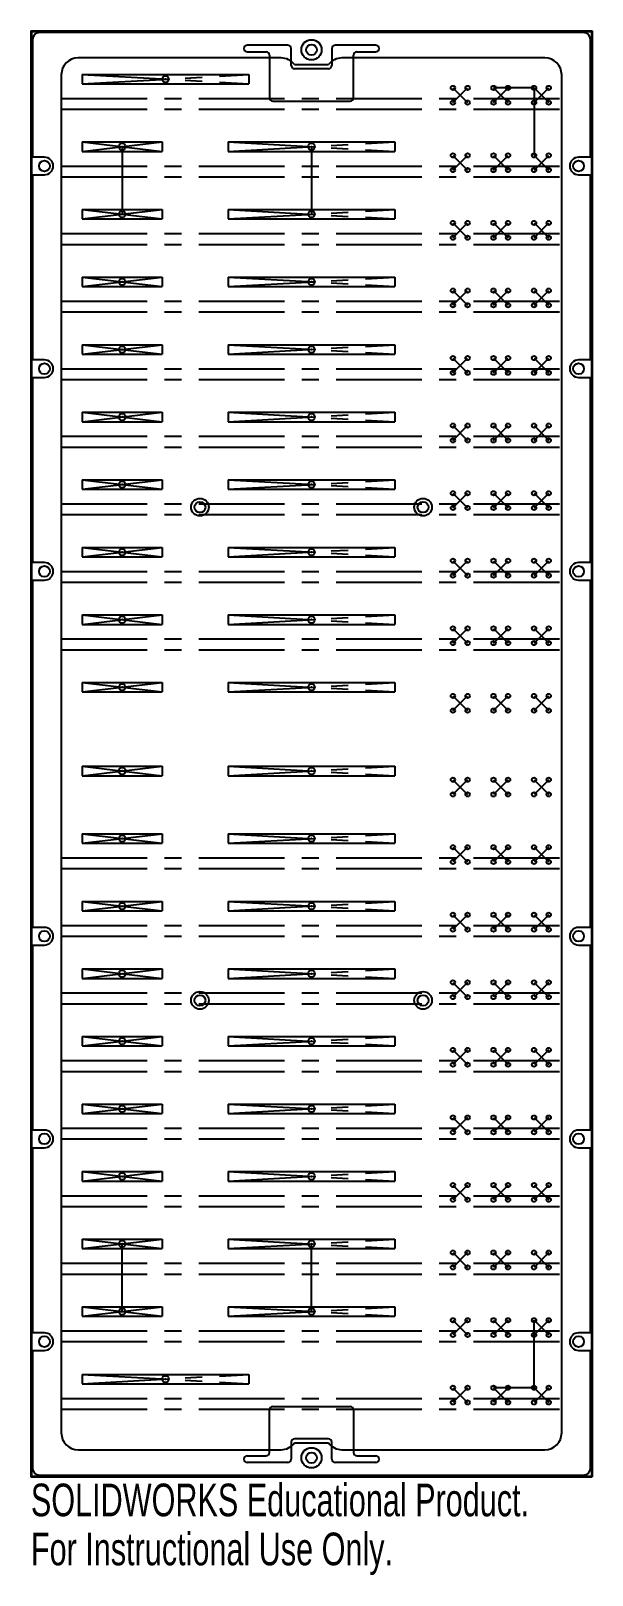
# Model space of a CAD drawing. Header units: millimetres. Extents: x -42 to 42, y -122 to 107.
import ezdxf

# ---------------------------------------------------------------- set-up
doc = ezdxf.new("R2010")
doc.units = ezdxf.units.MM
doc.header["$PDSIZE"] = -1
doc.linetypes.add('CENTERX2', pattern=[20.32, 12.7, -2.54, 2.54, -2.54])
doc.styles.add('SLDTEXTSTYLE0', font='TXT', dxfattribs={"width": 0.7})

msp = doc.modelspace()

# ---------------------------------------------------------------- linework, layer by layer
at = {"color": 7, "linetype": 'Continuous'}
for p, q in [((-41.5, 107), (41.5, 107)), ((-41.5, 107), (-41.5, -107)), ((-41.4, 106.9), (41.4, 106.9)), ((-41.4, 106.9), (-41.4, -106.9)), ((41.4, 106.9), (41.4, -106.9)), ((41.5, 107), (41.5, -107)), ((-4.5, 103), (-34.5, 103)), ((34.5, 103), (4.5, 103)), ((-2.5, 102), (2.5, 102)), ((-37, 100.5), (-37, -100.5)), ((-33.9182, 100.556), (-9.2802, 100.556)), ((-33.9182, 100.556), (-33.9182, 99.159)), ((-33.9182, 99.159), (-9.2802, 99.159)), ((-9.2802, 100.556), (-9.2802, 99.159)), ((37, -100.5), (37, 100.5)), ((-33.9182, 90.556), (-22.0818, 90.556)), ((-33.9182, 90.556), (-33.9182, 89.159)), ((-33.9182, 89.159), (-22.0818, 89.159)), ((-22.0818, 90.556), (-22.0818, 89.159)), ((-12.319, 90.556), (12.319, 90.556)), ((-12.319, 90.556), (-12.319, 89.159)), ((-12.319, 89.159), (12.319, 89.159)), ((12.319, 90.556), (12.319, 89.159)), ((-33.9182, 80.556), (-33.9182, 79.159)), ((-33.9182, 80.556), (-22.0818, 80.556)), ((-22.0818, 80.556), (-22.0818, 79.159)), ((-12.319, 80.556), (-12.319, 79.159)), ((-12.319, 80.556), (12.319, 80.556)), ((12.319, 80.556), (12.319, 79.159)), ((-33.9182, 79.159), (-22.0818, 79.159)), ((-12.319, 79.159), (12.319, 79.159)), ((-33.9182, 70.556), (-33.9182, 69.159)), ((-33.9182, 70.556), (-22.0818, 70.556)), ((-33.9182, 69.159), (-22.0818, 69.159)), ((-22.0818, 70.556), (-22.0818, 69.159)), ((-12.319, 70.556), (-12.319, 69.159)), ((-12.319, 70.556), (12.319, 70.556)), ((-12.319, 69.159), (12.319, 69.159)), ((12.319, 70.556), (12.319, 69.159)), ((-33.9182, 60.556), (-33.9182, 59.159)), ((-33.9182, 60.556), (-22.0818, 60.556)), ((-22.0818, 60.556), (-22.0818, 59.159)), ((-12.319, 60.556), (-12.319, 59.159)), ((-12.319, 60.556), (12.319, 60.556)), ((12.319, 60.556), (12.319, 59.159)), ((-33.9182, 59.159), (-22.0818, 59.159)), ((-12.319, 59.159), (12.319, 59.159)), ((-33.9182, 50.556), (-33.9182, 49.159)), ((-33.9182, 50.556), (-22.0818, 50.556)), ((-22.0818, 50.556), (-22.0818, 49.159)), ((-12.319, 50.556), (-12.319, 49.159)), ((-12.319, 50.556), (12.319, 50.556)), ((12.319, 50.556), (12.319, 49.159)), ((-33.9182, 49.159), (-22.0818, 49.159)), ((-12.319, 49.159), (12.319, 49.159)), ((-33.9182, 40.556), (-33.9182, 39.159)), ((-33.9182, 40.556), (-22.0818, 40.556)), ((-33.9182, 39.159), (-22.0818, 39.159)), ((-22.0818, 40.556), (-22.0818, 39.159)), ((-12.319, 40.556), (-12.319, 39.159)), ((-12.319, 40.556), (12.319, 40.556)), ((-12.319, 39.159), (12.319, 39.159)), ((12.319, 40.556), (12.319, 39.159)), ((-33.9182, 30.556), (-33.9182, 29.159)), ((-33.9182, 30.556), (-22.0818, 30.556)), ((-22.0818, 30.556), (-22.0818, 29.159)), ((-12.319, 30.556), (-12.319, 29.159)), ((-12.319, 30.556), (12.319, 30.556)), ((12.319, 30.556), (12.319, 29.159)), ((-33.9182, 29.159), (-22.0818, 29.159)), ((-12.319, 29.159), (12.319, 29.159)), ((-33.9182, 20.556), (-33.9182, 19.159)), ((-33.9182, 20.556), (-22.0818, 20.556)), ((-33.9182, 19.159), (-22.0818, 19.159)), ((-22.0818, 20.556), (-22.0818, 19.159)), ((-12.319, 20.556), (-12.319, 19.159)), ((-12.319, 20.556), (12.319, 20.556)), ((-12.319, 19.159), (12.319, 19.159)), ((12.319, 20.556), (12.319, 19.159)), ((-33.9182, 10.556), (-33.9182, 9.159)), ((-33.9182, 10.556), (-22.0818, 10.556)), ((-33.9182, 9.159), (-22.0818, 9.159)), ((-22.0818, 10.556), (-22.0818, 9.159)), ((-12.319, 10.556), (-12.319, 9.159)), ((-12.319, 10.556), (12.319, 10.556)), ((-12.319, 9.159), (12.319, 9.159)), ((12.319, 10.556), (12.319, 9.159)), ((-33.9182, -1.844), (-33.9182, -3.241)), ((-33.9182, -1.844), (-22.0818, -1.844)), ((-22.0818, -1.844), (-22.0818, -3.241)), ((-12.319, -1.844), (-12.319, -3.241)), ((-12.319, -1.844), (12.319, -1.844)), ((12.319, -1.844), (12.319, -3.241)), ((-33.9182, -3.241), (-22.0818, -3.241)), ((-12.319, -3.241), (12.319, -3.241)), ((-33.9182, -11.844), (-33.9182, -13.241)), ((-33.9182, -11.844), (-22.0818, -11.844)), ((-33.9182, -13.241), (-22.0818, -13.241)), ((-22.0818, -11.844), (-22.0818, -13.241)), ((-12.319, -11.844), (-12.319, -13.241)), ((-12.319, -11.844), (12.319, -11.844)), ((-12.319, -13.241), (12.319, -13.241)), ((12.319, -11.844), (12.319, -13.241)), ((-33.9182, -21.844), (-33.9182, -23.241)), ((-33.9182, -21.844), (-22.0818, -21.844)), ((-22.0818, -21.844), (-22.0818, -23.241)), ((-12.319, -21.844), (-12.319, -23.241)), ((-12.319, -21.844), (12.319, -21.844)), ((12.319, -21.844), (12.319, -23.241)), ((-33.9182, -23.241), (-22.0818, -23.241)), ((-12.319, -23.241), (12.319, -23.241)), ((-33.9182, -31.844), (-33.9182, -33.241)), ((-33.9182, -31.844), (-22.0818, -31.844)), ((-22.0818, -31.844), (-22.0818, -33.241)), ((-12.319, -31.844), (-12.319, -33.241)), ((-12.319, -31.844), (12.319, -31.844)), ((12.319, -31.844), (12.319, -33.241)), ((-33.9182, -33.241), (-22.0818, -33.241)), ((-12.319, -33.241), (12.319, -33.241)), ((-33.9182, -41.844), (-33.9182, -43.241)), ((-33.9182, -41.844), (-22.0818, -41.844)), ((-33.9182, -43.241), (-22.0818, -43.241)), ((-22.0818, -41.844), (-22.0818, -43.241)), ((-12.319, -41.844), (-12.319, -43.241)), ((-12.319, -41.844), (12.319, -41.844)), ((-12.319, -43.241), (12.319, -43.241)), ((12.319, -41.844), (12.319, -43.241)), ((-33.9182, -51.844), (-33.9182, -53.241)), ((-33.9182, -51.844), (-22.0818, -51.844)), ((-22.0818, -51.844), (-22.0818, -53.241)), ((-12.319, -51.844), (-12.319, -53.241)), ((-12.319, -51.844), (12.319, -51.844)), ((12.319, -51.844), (12.319, -53.241)), ((-33.9182, -53.241), (-22.0818, -53.241)), ((-12.319, -53.241), (12.319, -53.241)), ((-33.9182, -61.844), (-33.9182, -63.241)), ((-33.9182, -61.844), (-22.0818, -61.844)), ((-33.9182, -63.241), (-22.0818, -63.241)), ((-22.0818, -61.844), (-22.0818, -63.241)), ((-12.319, -61.844), (-12.319, -63.241)), ((-12.319, -61.844), (12.319, -61.844)), ((-12.319, -63.241), (12.319, -63.241)), ((12.319, -61.844), (12.319, -63.241)), ((-33.9182, -71.844), (-33.9182, -73.241)), ((-33.9182, -71.844), (-22.0818, -71.844)), ((-22.0818, -71.844), (-22.0818, -73.241)), ((-12.319, -71.844), (-12.319, -73.241)), ((-12.319, -71.844), (12.319, -71.844)), ((12.319, -71.844), (12.319, -73.241)), ((-33.9182, -73.241), (-22.0818, -73.241)), ((-12.319, -73.241), (12.319, -73.241)), ((-33.9182, -81.844), (-22.0818, -81.844)), ((-33.9182, -81.844), (-33.9182, -83.241)), ((-22.0818, -81.844), (-22.0818, -83.241)), ((-12.319, -81.844), (12.319, -81.844)), ((-12.319, -81.844), (-12.319, -83.241)), ((12.319, -81.844), (12.319, -83.241)), ((-33.9182, -83.241), (-22.0818, -83.241)), ((-12.319, -83.241), (12.319, -83.241)), ((-33.9182, -91.844), (-9.2802, -91.844)), ((-33.9182, -91.844), (-33.9182, -93.241)), ((-33.9182, -93.241), (-9.2802, -93.241)), ((-9.2802, -91.844), (-9.2802, -93.241)), ((-2.5, -102), (2.5, -102)), ((-34.5, -103), (-4.5, -103)), ((4.5, -103), (34.5, -103)), ((-41.5, -107), (41.5, -107)), ((-41.4, -106.9), (41.4, -106.9))]:
    msp.add_line(p, q, dxfattribs=at)
at = {"color": 7, "linetype": 'Continuous', "lineweight": 25}
for p, q in [((-41.25, 105.75), (-41.25, 88.3)), ((40.25, 106.75), (-40.25, 106.75)), ((41.25, 88.3), (41.25, 105.75)), ((-3.5, 104.9), (-9.5, 104.9)), ((-9.5, 103.9), (-6.7, 103.9)), ((-6.2, 103.4), (-6.2, 97.1)), ((-3, 101.9), (-3, 104.4)), ((3, 104.4), (3, 101.9)), ((9.5, 104.9), (3.5, 104.9)), ((6.2, 97.1), (6.2, 103.4)), ((6.7, 103.9), (9.5, 103.9)), ((2.5, 101.4), (-2.5, 101.4)), ((-5.7, 96.6), (5.7, 96.6)), ((-39.5, 88.3), (-41.25, 88.3)), ((41.25, 88.3), (39.5, 88.3)), ((-41.25, 85.7), (-41.25, 58.3)), ((-41.25, 85.7), (-39.5, 85.7)), ((39.5, 85.7), (41.25, 85.7)), ((41.25, 58.3), (41.25, 85.7)), ((-39.5, 58.3), (-41.25, 58.3)), ((41.25, 58.3), (39.5, 58.3)), ((-41.25, 55.7), (-41.25, 28.3)), ((-41.25, 55.7), (-39.5, 55.7)), ((39.5, 55.7), (41.25, 55.7)), ((41.25, 28.3), (41.25, 55.7)), ((-39.5, 28.3), (-41.25, 28.3)), ((41.25, 28.3), (39.5, 28.3)), ((-41.25, 25.7), (-41.25, -25.7)), ((-41.25, 25.7), (-39.5, 25.7)), ((39.5, 25.7), (41.25, 25.7)), ((41.25, -25.7), (41.25, 25.7)), ((-39.5, -25.7), (-41.25, -25.7)), ((41.25, -25.7), (39.5, -25.7)), ((-41.25, -28.3), (-41.25, -55.7)), ((-41.25, -28.3), (-39.5, -28.3)), ((39.5, -28.3), (41.25, -28.3)), ((41.25, -55.7), (41.25, -28.3)), ((-39.5, -55.7), (-41.25, -55.7)), ((41.25, -55.7), (39.5, -55.7)), ((-41.25, -58.3), (-41.25, -85.7)), ((-41.25, -58.3), (-39.5, -58.3)), ((39.5, -58.3), (41.25, -58.3)), ((41.25, -85.7), (41.25, -58.3)), ((-39.5, -85.7), (-41.25, -85.7)), ((41.25, -85.7), (39.5, -85.7)), ((-41.25, -88.3), (-41.25, -105.75)), ((-41.25, -88.3), (-39.5, -88.3)), ((39.5, -88.3), (41.25, -88.3)), ((41.25, -105.75), (41.25, -88.3)), ((-6.2, -103.4), (-6.2, -97.1)), ((-5.7, -96.6), (5.7, -96.6)), ((6.2, -97.1), (6.2, -103.4)), ((-3, -101.9), (-3, -104.4)), ((2.5, -101.4), (-2.5, -101.4)), ((3, -104.4), (3, -101.9)), ((-9.5, -103.9), (-6.7, -103.9)), ((-3.5, -104.9), (-9.5, -104.9)), ((9.5, -104.9), (3.5, -104.9)), ((6.7, -103.9), (9.5, -103.9)), ((-40.25, -106.75), (40.25, -106.75))]:
    msp.add_line(p, q, dxfattribs=at)
at = {"color": 7, "linetype": 'CENTERX2'}
for p, q in [((-33.9182, 100.556), (-9.2802, 99.159)), ((-33.9182, 99.159), (-9.2802, 100.556)), ((20.92, 96.39), (23.08, 98.57)), ((20.92, 98.57), (23.08, 96.39)), ((26.92, 96.39), (29.08, 98.57)), ((26.92, 98.57), (29.08, 96.39)), ((32.92, 98.57), (26.92, 98.57)), ((32.92, 98.57), (35.08, 96.39)), ((32.92, 96.39), (35.08, 98.57)), ((32.92, 98.57), (32.92, 88.57)), ((-37, 97), (37, 97)), ((-37, 95.4), (37, 95.4)), ((-33.9182, 90.556), (-22.0818, 89.159)), ((-33.9182, 89.159), (-22.0818, 90.556)), ((-28, 89.8575), (-28, 79.8575)), ((-12.319, 90.556), (12.319, 89.159)), ((-12.319, 89.159), (12.319, 90.556)), ((0, 89.8575), (0, 79.8575)), ((-37, 87), (37, 87)), ((20.92, 86.39), (23.08, 88.57)), ((20.92, 88.57), (23.08, 86.39)), ((26.92, 86.39), (29.08, 88.57)), ((26.92, 88.57), (29.08, 86.39)), ((32.92, 86.39), (35.08, 88.57)), ((32.92, 88.57), (35.08, 86.39)), ((-37, 85.4), (37, 85.4)), ((-33.9182, 80.556), (-22.0818, 79.159)), ((-33.9182, 79.159), (-22.0818, 80.556)), ((-12.319, 80.556), (12.319, 79.159)), ((-12.319, 79.159), (12.319, 80.556)), ((20.92, 76.39), (23.08, 78.57)), ((20.92, 78.57), (23.08, 76.39)), ((26.92, 76.39), (29.08, 78.57)), ((26.92, 78.57), (29.08, 76.39)), ((32.92, 76.39), (35.08, 78.57)), ((32.92, 78.57), (35.08, 76.39)), ((-37, 77), (37, 77)), ((-37, 75.4), (37, 75.4)), ((-33.9182, 70.556), (-22.0818, 69.159)), ((-33.9182, 69.159), (-22.0818, 70.556)), ((-12.319, 70.556), (12.319, 69.159)), ((-12.319, 69.159), (12.319, 70.556)), ((20.92, 66.39), (23.08, 68.57)), ((20.92, 68.57), (23.08, 66.39)), ((26.92, 66.39), (29.08, 68.57)), ((26.92, 68.57), (29.08, 66.39)), ((32.92, 66.39), (35.08, 68.57)), ((32.92, 68.57), (35.08, 66.39)), ((-37, 67), (37, 67)), ((-37, 65.4), (37, 65.4)), ((-33.9182, 60.556), (-22.0818, 59.159)), ((-33.9182, 59.159), (-22.0818, 60.556)), ((-12.319, 60.556), (12.319, 59.159)), ((-12.319, 59.159), (12.319, 60.556)), ((20.92, 56.39), (23.08, 58.57)), ((20.92, 58.57), (23.08, 56.39)), ((26.92, 56.39), (29.08, 58.57)), ((26.92, 58.57), (29.08, 56.39)), ((32.92, 56.39), (35.08, 58.57)), ((32.92, 58.57), (35.08, 56.39)), ((-37, 57), (37, 57)), ((-37, 55.4), (37, 55.4)), ((-33.9182, 50.556), (-22.0818, 49.159)), ((-33.9182, 49.159), (-22.0818, 50.556)), ((-12.319, 50.556), (12.319, 49.159)), ((-12.319, 49.159), (12.319, 50.556)), ((20.92, 46.39), (23.08, 48.57)), ((20.92, 48.57), (23.08, 46.39)), ((26.92, 46.39), (29.08, 48.57)), ((26.92, 48.57), (29.08, 46.39)), ((32.92, 46.39), (35.08, 48.57)), ((32.92, 48.57), (35.08, 46.39)), ((-37, 47), (37, 47)), ((-37, 45.4), (37, 45.4)), ((-33.9182, 40.556), (-22.0818, 39.159)), ((-33.9182, 39.159), (-22.0818, 40.556)), ((-12.319, 40.556), (12.319, 39.159)), ((-12.319, 39.159), (12.319, 40.556)), ((-37, 37), (37, 37)), ((20.92, 36.39), (23.08, 38.57)), ((20.92, 38.57), (23.08, 36.39)), ((26.92, 36.39), (29.08, 38.57)), ((26.92, 38.57), (29.08, 36.39)), ((32.92, 36.39), (35.08, 38.57)), ((32.92, 38.57), (35.08, 36.39)), ((-37, 35.4), (37, 35.4)), ((-33.9182, 30.556), (-22.0818, 29.159)), ((-33.9182, 29.159), (-22.0818, 30.556)), ((-12.319, 30.556), (12.319, 29.159)), ((-12.319, 29.159), (12.319, 30.556)), ((20.92, 26.39), (23.08, 28.57)), ((20.92, 28.57), (23.08, 26.39)), ((26.92, 26.39), (29.08, 28.57)), ((26.92, 28.57), (29.08, 26.39)), ((32.92, 26.39), (35.08, 28.57)), ((32.92, 28.57), (35.08, 26.39)), ((-37, 27), (37, 27)), ((-37, 25.4), (37, 25.4)), ((-33.9182, 20.556), (-22.0818, 19.159)), ((-33.9182, 19.159), (-22.0818, 20.556)), ((-12.319, 20.556), (12.319, 19.159)), ((-12.319, 19.159), (12.319, 20.556)), ((20.92, 16.39), (23.08, 18.57)), ((20.92, 18.57), (23.08, 16.39)), ((26.92, 16.39), (29.08, 18.57)), ((26.92, 18.57), (29.08, 16.39)), ((32.92, 16.39), (35.08, 18.57)), ((32.92, 18.57), (35.08, 16.39)), ((-37, 17), (37, 17)), ((-37, 15.4), (37, 15.4)), ((-33.9182, 10.556), (-22.0818, 9.159)), ((-33.9182, 9.159), (-22.0818, 10.556)), ((-12.319, 10.556), (12.319, 9.159)), ((-12.319, 9.159), (12.319, 10.556)), ((20.92, 6.39), (23.08, 8.57)), ((20.92, 8.57), (23.08, 6.39)), ((26.92, 6.39), (29.08, 8.57)), ((26.92, 8.57), (29.08, 6.39)), ((32.92, 6.39), (35.08, 8.57)), ((32.92, 8.57), (35.08, 6.39)), ((-33.9182, -3.241), (-22.0818, -1.844)), ((-33.9182, -1.844), (-22.0818, -3.241)), ((-12.319, -3.241), (12.319, -1.844)), ((-12.319, -1.844), (12.319, -3.241)), ((23.08, -3.83), (20.92, -6.01)), ((20.92, -3.83), (23.08, -6.01)), ((29.08, -3.83), (26.92, -6.01)), ((26.92, -3.83), (29.08, -6.01)), ((35.08, -3.83), (32.92, -6.01)), ((32.92, -3.83), (35.08, -6.01)), ((-33.9182, -13.241), (-22.0818, -11.844)), ((-33.9182, -11.844), (-22.0818, -13.241)), ((-12.319, -13.241), (12.319, -11.844)), ((-12.319, -11.844), (12.319, -13.241)), ((-37, -15.4), (37, -15.4)), ((23.08, -13.83), (20.92, -16.01)), ((20.92, -13.83), (23.08, -16.01)), ((29.08, -13.83), (26.92, -16.01)), ((26.92, -13.83), (29.08, -16.01)), ((35.08, -13.83), (32.92, -16.01)), ((32.92, -13.83), (35.08, -16.01)), ((-37, -17), (37, -17)), ((-33.9182, -23.241), (-22.0818, -21.844)), ((-33.9182, -21.844), (-22.0818, -23.241)), ((-12.319, -23.241), (12.319, -21.844)), ((-12.319, -21.844), (12.319, -23.241)), ((23.08, -23.83), (20.92, -26.01)), ((20.92, -23.83), (23.08, -26.01)), ((29.08, -23.83), (26.92, -26.01)), ((26.92, -23.83), (29.08, -26.01)), ((35.08, -23.83), (32.92, -26.01)), ((32.92, -23.83), (35.08, -26.01)), ((-37, -25.4), (37, -25.4)), ((-37, -27), (37, -27)), ((-33.9182, -33.241), (-22.0818, -31.844)), ((-33.9182, -31.844), (-22.0818, -33.241)), ((-12.319, -33.241), (12.319, -31.844)), ((-12.319, -31.844), (12.319, -33.241)), ((23.08, -33.83), (20.92, -36.01)), ((20.92, -33.83), (23.08, -36.01)), ((29.08, -33.83), (26.92, -36.01)), ((26.92, -33.83), (29.08, -36.01)), ((35.08, -33.83), (32.92, -36.01)), ((32.92, -33.83), (35.08, -36.01)), ((-37, -35.4), (37, -35.4)), ((-37, -37), (37, -37)), ((-33.9182, -43.241), (-22.0818, -41.844)), ((-33.9182, -41.844), (-22.0818, -43.241)), ((-12.319, -43.241), (12.319, -41.844)), ((-12.319, -41.844), (12.319, -43.241)), ((-37, -45.4), (37, -45.4)), ((23.08, -43.83), (20.92, -46.01)), ((20.92, -43.83), (23.08, -46.01)), ((29.08, -43.83), (26.92, -46.01)), ((26.92, -43.83), (29.08, -46.01)), ((35.08, -43.83), (32.92, -46.01)), ((32.92, -43.83), (35.08, -46.01)), ((-37, -47), (37, -47)), ((-33.9182, -53.241), (-22.0818, -51.844)), ((-33.9182, -51.844), (-22.0818, -53.241)), ((-12.319, -53.241), (12.319, -51.844)), ((-12.319, -51.844), (12.319, -53.241)), ((23.08, -53.83), (20.92, -56.01)), ((20.92, -53.83), (23.08, -56.01)), ((29.08, -53.83), (26.92, -56.01)), ((26.92, -53.83), (29.08, -56.01)), ((35.08, -53.83), (32.92, -56.01)), ((32.92, -53.83), (35.08, -56.01)), ((-37, -55.4), (37, -55.4)), ((-37, -57), (37, -57)), ((-33.9182, -63.241), (-22.0818, -61.844)), ((-33.9182, -61.844), (-22.0818, -63.241)), ((-12.319, -63.241), (12.319, -61.844)), ((-12.319, -61.844), (12.319, -63.241)), ((23.08, -63.83), (20.92, -66.01)), ((20.92, -63.83), (23.08, -66.01)), ((29.08, -63.83), (26.92, -66.01)), ((26.92, -63.83), (29.08, -66.01)), ((35.08, -63.83), (32.92, -66.01)), ((32.92, -63.83), (35.08, -66.01)), ((-37, -65.4), (37, -65.4)), ((-37, -67), (37, -67)), ((-33.9182, -73.241), (-22.0818, -71.844)), ((-33.9182, -71.844), (-22.0818, -73.241)), ((-28, -82.5425), (-28, -72.5425)), ((-12.319, -73.241), (12.319, -71.844)), ((-12.319, -71.844), (12.319, -73.241)), ((0, -82.5425), (0, -72.5425)), ((-37, -75.4), (37, -75.4)), ((23.08, -73.83), (20.92, -76.01)), ((20.92, -73.83), (23.08, -76.01)), ((29.08, -73.83), (26.92, -76.01)), ((26.92, -73.83), (29.08, -76.01)), ((35.08, -73.83), (32.92, -76.01)), ((32.92, -73.83), (35.08, -76.01)), ((-37, -77), (37, -77)), ((-33.9182, -81.844), (-22.0818, -83.241)), ((-33.9182, -83.241), (-22.0818, -81.844)), ((-12.319, -81.844), (12.319, -83.241)), ((-12.319, -83.241), (12.319, -81.844)), ((23.08, -83.83), (20.92, -86.01)), ((20.92, -83.83), (23.08, -86.01)), ((29.08, -83.83), (26.92, -86.01)), ((26.92, -83.83), (29.08, -86.01)), ((35.08, -83.83), (32.92, -86.01)), ((32.92, -83.83), (35.08, -86.01)), ((32.92, -93.83), (32.92, -83.83)), ((-37, -85.4), (37, -85.4)), ((-37, -87), (37, -87)), ((-33.9182, -91.844), (-9.2802, -93.241)), ((-33.9182, -93.241), (-9.2802, -91.844)), ((-37, -95.4), (37, -95.4)), ((23.08, -93.83), (20.92, -96.01)), ((20.92, -93.83), (23.08, -96.01)), ((29.08, -93.83), (26.92, -96.01)), ((26.92, -93.83), (29.08, -96.01)), ((32.92, -93.83), (26.92, -93.83)), ((32.92, -93.83), (35.08, -96.01)), ((35.08, -93.83), (32.92, -96.01)), ((-37, -97), (37, -97))]:
    msp.add_line(p, q, dxfattribs=at)
at = {"color": 7, "linetype": 'Continuous', "lineweight": 25}
for centre, radius in [((0, 104.2), 1.5), ((-16.5, 36.5), 1.3), ((16.5, 36.5), 1.3), ((-16.5, -36.5), 1.3), ((16.5, -36.5), 1.3), ((0, -104.2), 1.5)]:
    msp.add_circle(centre, radius, dxfattribs=at)
at = {"color": 7, "linetype": 'Continuous'}
for centre, radius in [((0, 104.2), 0.8), ((-21.5992, 99.8575), 0.5), ((20.92, 98.57), 0.32), ((23.08, 98.57), 0.32), ((26.92, 98.57), 0.32), ((29.08, 98.57), 0.32), ((32.92, 98.57), 0.32), ((35.08, 98.57), 0.32), ((20.92, 96.39), 0.32), ((23.08, 96.39), 0.32), ((26.92, 96.39), 0.32), ((29.08, 96.39), 0.32), ((32.92, 96.39), 0.32), ((35.08, 96.39), 0.32), ((-28, 89.8575), 0.5), ((0, 89.8575), 0.5), ((-39.5, 87), 0.8), ((20.92, 88.57), 0.32), ((23.08, 88.57), 0.32), ((26.92, 88.57), 0.32), ((29.08, 88.57), 0.32), ((32.92, 88.57), 0.32), ((35.08, 88.57), 0.32), ((39.5, 87), 0.8), ((20.92, 86.39), 0.32), ((23.08, 86.39), 0.32), ((26.92, 86.39), 0.32), ((29.08, 86.39), 0.32), ((32.92, 86.39), 0.32), ((35.08, 86.39), 0.32), ((-28, 79.8575), 0.5), ((0, 79.8575), 0.5), ((20.92, 78.57), 0.32), ((23.08, 78.57), 0.32), ((26.92, 78.57), 0.32), ((29.08, 78.57), 0.32), ((32.92, 78.57), 0.32), ((35.08, 78.57), 0.32), ((20.92, 76.39), 0.32), ((23.08, 76.39), 0.32), ((26.92, 76.39), 0.32), ((29.08, 76.39), 0.32), ((32.92, 76.39), 0.32), ((35.08, 76.39), 0.32), ((-28, 69.8575), 0.5), ((0, 69.8575), 0.5), ((20.92, 68.57), 0.32), ((23.08, 68.57), 0.32), ((26.92, 68.57), 0.32), ((29.08, 68.57), 0.32), ((32.92, 68.57), 0.32), ((35.08, 68.57), 0.32), ((20.92, 66.39), 0.32), ((23.08, 66.39), 0.32), ((26.92, 66.39), 0.32), ((29.08, 66.39), 0.32), ((32.92, 66.39), 0.32), ((35.08, 66.39), 0.32), ((-28, 59.8575), 0.5), ((0, 59.8575), 0.5), ((-39.5, 57), 0.8), ((20.92, 58.57), 0.32), ((23.08, 58.57), 0.32), ((26.92, 58.57), 0.32), ((29.08, 58.57), 0.32), ((32.92, 58.57), 0.32), ((35.08, 58.57), 0.32), ((39.5, 57), 0.8), ((20.92, 56.39), 0.32), ((23.08, 56.39), 0.32), ((26.92, 56.39), 0.32), ((29.08, 56.39), 0.32), ((32.92, 56.39), 0.32), ((35.08, 56.39), 0.32), ((-28, 49.8575), 0.5), ((0, 49.8575), 0.5), ((20.92, 48.57), 0.32), ((23.08, 48.57), 0.32), ((26.92, 48.57), 0.32), ((29.08, 48.57), 0.32), ((32.92, 48.57), 0.32), ((35.08, 48.57), 0.32), ((20.92, 46.39), 0.32), ((23.08, 46.39), 0.32), ((26.92, 46.39), 0.32), ((29.08, 46.39), 0.32), ((32.92, 46.39), 0.32), ((35.08, 46.39), 0.32), ((-28, 39.8575), 0.5), ((0, 39.8575), 0.5), ((20.92, 38.57), 0.32), ((23.08, 38.57), 0.32), ((26.92, 38.57), 0.32), ((29.08, 38.57), 0.32), ((32.92, 38.57), 0.32), ((35.08, 38.57), 0.32), ((-16.5, 36.5), 0.8), ((16.5, 36.5), 0.8), ((20.92, 36.39), 0.32), ((23.08, 36.39), 0.32), ((26.92, 36.39), 0.32), ((29.08, 36.39), 0.32), ((32.92, 36.39), 0.32), ((35.08, 36.39), 0.32), ((-28, 29.8575), 0.5), ((0, 29.8575), 0.5), ((-39.5, 27), 0.8), ((20.92, 28.57), 0.32), ((23.08, 28.57), 0.32), ((26.92, 28.57), 0.32), ((29.08, 28.57), 0.32), ((32.92, 28.57), 0.32), ((35.08, 28.57), 0.32), ((39.5, 27), 0.8), ((20.92, 26.39), 0.32), ((23.08, 26.39), 0.32), ((26.92, 26.39), 0.32), ((29.08, 26.39), 0.32), ((32.92, 26.39), 0.32), ((35.08, 26.39), 0.32), ((-28, 19.8575), 0.5), ((0, 19.8575), 0.5), ((20.92, 18.57), 0.32), ((23.08, 18.57), 0.32), ((26.92, 18.57), 0.32), ((29.08, 18.57), 0.32), ((32.92, 18.57), 0.32), ((35.08, 18.57), 0.32), ((20.92, 16.39), 0.32), ((23.08, 16.39), 0.32), ((26.92, 16.39), 0.32), ((29.08, 16.39), 0.32), ((32.92, 16.39), 0.32), ((35.08, 16.39), 0.32), ((-28, 9.8575), 0.5), ((0, 9.8575), 0.5), ((20.92, 8.57), 0.32), ((23.08, 8.57), 0.32), ((26.92, 8.57), 0.32), ((29.08, 8.57), 0.32), ((32.92, 8.57), 0.32), ((35.08, 8.57), 0.32), ((20.92, 6.39), 0.32), ((23.08, 6.39), 0.32), ((26.92, 6.39), 0.32), ((29.08, 6.39), 0.32), ((32.92, 6.39), 0.32), ((35.08, 6.39), 0.32), ((-28, -2.5425), 0.5), ((0, -2.5425), 0.5), ((20.92, -3.83), 0.32), ((23.08, -3.83), 0.32), ((26.92, -3.83), 0.32), ((29.08, -3.83), 0.32), ((32.92, -3.83), 0.32), ((35.08, -3.83), 0.32), ((20.92, -6.01), 0.32), ((23.08, -6.01), 0.32), ((26.92, -6.01), 0.32), ((29.08, -6.01), 0.32), ((32.92, -6.01), 0.32), ((35.08, -6.01), 0.32), ((-28, -12.5425), 0.5), ((0, -12.5425), 0.5), ((20.92, -13.83), 0.32), ((23.08, -13.83), 0.32), ((26.92, -13.83), 0.32), ((29.08, -13.83), 0.32), ((32.92, -13.83), 0.32), ((35.08, -13.83), 0.32), ((20.92, -16.01), 0.32), ((23.08, -16.01), 0.32), ((26.92, -16.01), 0.32), ((29.08, -16.01), 0.32), ((32.92, -16.01), 0.32), ((35.08, -16.01), 0.32), ((-28, -22.5425), 0.5), ((0, -22.5425), 0.5), ((20.92, -23.83), 0.32), ((23.08, -23.83), 0.32), ((26.92, -23.83), 0.32), ((29.08, -23.83), 0.32), ((32.92, -23.83), 0.32), ((35.08, -23.83), 0.32), ((-39.5, -27), 0.8), ((20.92, -26.01), 0.32), ((23.08, -26.01), 0.32), ((26.92, -26.01), 0.32), ((29.08, -26.01), 0.32), ((32.92, -26.01), 0.32), ((35.08, -26.01), 0.32), ((39.5, -27), 0.8), ((-28, -32.5425), 0.5), ((0, -32.5425), 0.5), ((20.92, -33.83), 0.32), ((23.08, -33.83), 0.32), ((26.92, -33.83), 0.32), ((29.08, -33.83), 0.32), ((32.92, -33.83), 0.32), ((35.08, -33.83), 0.32), ((-16.5, -36.5), 0.8), ((16.5, -36.5), 0.8), ((20.92, -36.01), 0.32), ((23.08, -36.01), 0.32), ((26.92, -36.01), 0.32), ((29.08, -36.01), 0.32), ((32.92, -36.01), 0.32), ((35.08, -36.01), 0.32), ((-28, -42.5425), 0.5), ((0, -42.5425), 0.5), ((20.92, -43.83), 0.32), ((20.92, -46.01), 0.32), ((23.08, -43.83), 0.32), ((23.08, -46.01), 0.32), ((26.92, -43.83), 0.32), ((26.92, -46.01), 0.32), ((29.08, -43.83), 0.32), ((29.08, -46.01), 0.32), ((32.92, -43.83), 0.32), ((32.92, -46.01), 0.32), ((35.08, -43.83), 0.32), ((35.08, -46.01), 0.32), ((-28, -52.5425), 0.5), ((0, -52.5425), 0.5), ((20.92, -53.83), 0.32), ((23.08, -53.83), 0.32), ((26.92, -53.83), 0.32), ((29.08, -53.83), 0.32), ((32.92, -53.83), 0.32), ((35.08, -53.83), 0.32), ((-39.5, -57), 0.8), ((20.92, -56.01), 0.32), ((23.08, -56.01), 0.32), ((26.92, -56.01), 0.32), ((29.08, -56.01), 0.32), ((32.92, -56.01), 0.32), ((35.08, -56.01), 0.32), ((39.5, -57), 0.8), ((-28, -62.5425), 0.5), ((0, -62.5425), 0.5), ((20.92, -63.83), 0.32), ((23.08, -63.83), 0.32), ((26.92, -63.83), 0.32), ((29.08, -63.83), 0.32), ((32.92, -63.83), 0.32), ((35.08, -63.83), 0.32), ((20.92, -66.01), 0.32), ((23.08, -66.01), 0.32), ((26.92, -66.01), 0.32), ((29.08, -66.01), 0.32), ((32.92, -66.01), 0.32), ((35.08, -66.01), 0.32), ((-28, -72.5425), 0.5), ((0, -72.5425), 0.5), ((20.92, -73.83), 0.32), ((23.08, -73.83), 0.32), ((26.92, -73.83), 0.32), ((29.08, -73.83), 0.32), ((32.92, -73.83), 0.32), ((35.08, -73.83), 0.32), ((20.92, -76.01), 0.32), ((23.08, -76.01), 0.32), ((26.92, -76.01), 0.32), ((29.08, -76.01), 0.32), ((32.92, -76.01), 0.32), ((35.08, -76.01), 0.32), ((-28, -82.5425), 0.5), ((0, -82.5425), 0.5), ((20.92, -83.83), 0.32), ((23.08, -83.83), 0.32), ((26.92, -83.83), 0.32), ((29.08, -83.83), 0.32), ((32.92, -83.83), 0.32), ((35.08, -83.83), 0.32), ((-39.5, -87), 0.8), ((20.92, -86.01), 0.32), ((23.08, -86.01), 0.32), ((26.92, -86.01), 0.32), ((29.08, -86.01), 0.32), ((32.92, -86.01), 0.32), ((35.08, -86.01), 0.32), ((39.5, -87), 0.8), ((-21.5992, -92.5425), 0.5), ((20.92, -93.83), 0.32), ((23.08, -93.83), 0.32), ((26.92, -93.83), 0.32), ((29.08, -93.83), 0.32), ((32.92, -93.83), 0.32), ((35.08, -93.83), 0.32), ((20.92, -96.01), 0.32), ((23.08, -96.01), 0.32), ((26.92, -96.01), 0.32), ((29.08, -96.01), 0.32), ((32.92, -96.01), 0.32), ((35.08, -96.01), 0.32), ((0, -104.2), 0.8)]:
    msp.add_circle(centre, radius, dxfattribs=at)
at = {"color": 7, "linetype": 'Continuous', "lineweight": 25}
for centre, radius, start, end in [((-40.25, 105.75), 1, 90, 180), ((40.25, 105.75), 1, 0, 90), ((-9.5, 104.4), 0.5, 90, 270), ((-6.7, 103.4), 0.5, 0, 90), ((-3.5, 104.4), 0.5, 0, 90), ((3.5, 104.4), 0.5, 90, 180), ((6.7, 103.4), 0.5, 90, 180), ((9.5, 104.4), 0.5, 270, 90), ((-2.5, 101.9), 0.5, 180, 270), ((2.5, 101.9), 0.5, 270, 0), ((-5.7, 97.1), 0.5, 180, 270), ((5.7, 97.1), 0.5, 270, 360), ((-39.5, 87), 1.3, 270, 90), ((39.5, 87), 1.3, 90, 270), ((-39.5, 57), 1.3, 270, 90), ((39.5, 57), 1.3, 90, 270), ((-39.5, 27), 1.3, 270, 90), ((39.5, 27), 1.3, 90, 270), ((-39.5, -27), 1.3, 270, 90), ((39.5, -27), 1.3, 90, 270), ((-39.5, -57), 1.3, 270, 90), ((39.5, -57), 1.3, 90, 270), ((-39.5, -87), 1.3, 270, 90), ((39.5, -87), 1.3, 90, 270), ((-5.7, -97.1), 0.5, 90, 180), ((5.7, -97.1), 0.5, 360, 90), ((-2.5, -101.9), 0.5, 90, 180), ((2.5, -101.9), 0.5, 360, 90), ((-9.5, -104.4), 0.5, 90, 270), ((-6.7, -103.4), 0.5, 270, 360), ((-3.5, -104.4), 0.5, 270, 0), ((3.5, -104.4), 0.5, 180, 270), ((6.7, -103.4), 0.5, 180, 270), ((9.5, -104.4), 0.5, 270, 90), ((-40.25, -105.75), 1, 180, 270), ((40.25, -105.75), 1, 270, 360)]:
    msp.add_arc(centre, radius, start, end, dxfattribs=at)
at = {"color": 7, "linetype": 'Continuous'}
for centre, start, end in [((-34.5, 100.5), 90, 180), ((-4.5, 100.5), 36.869898, 90), ((4.5, 100.5), 90, 143.130102), ((34.5, 100.5), 0, 90), ((-34.5, -100.5), 180, 270), ((34.5, -100.5), 270, 0), ((-4.5, -100.5), 270, 323.130102), ((4.5, -100.5), 216.869898, 270)]:
    msp.add_arc(centre, 2.5, start, end, dxfattribs=at)
for p in [(-21.5992, 99.8575), (22, 97.48), (28, 97.48), (34, 97.48), (-28, 89.8575), (0, 89.8575), (22, 87.48), (28, 87.48), (34, 87.48), (-28, 79.8575), (0, 79.8575), (22, 77.48), (28, 77.48), (34, 77.48), (-28, 69.8575), (0, 69.8575), (-28, 59.8575), (0, 59.8575), (-28, 49.8575), (0, 49.8575), (-28, 39.8575), (0, 39.8575), (-28, 29.8575), (0, 29.8575), (-28, 19.8575), (0, 19.8575), (-28, 9.8575), (0, 9.8575), (-28, -2.5425), (0, -2.5425), (-28, -12.5425), (0, -12.5425), (-28, -22.5425), (0, -22.5425), (-28, -32.5425), (0, -32.5425), (-28, -42.5425), (0, -42.5425), (-28, -52.5425), (0, -52.5425), (-28, -62.5425), (0, -62.5425), (-28, -72.5425), (0, -72.5425), (22, -74.92), (28, -74.92), (34, -74.92), (-28, -82.5425), (0, -82.5425), (22, -84.92), (28, -84.92), (34, -84.92), (-21.5992, -92.5425), (22, -94.92), (28, -94.92), (34, -94.92)]:
    msp.add_point(p, dxfattribs=at)

# ---------------------------------------------------------------- texts
at = {"color": 7, "linetype": 'Continuous', "char_height": 4.83362, "attachment_point": 1, "style": 'SLDTEXTSTYLE0'}
for s, insert in [('SOLIDWORKS Educational Product.', (-41.5, -108.0196)), ('For Instructional Use Only.', (-41.5, -115.27))]:
    msp.add_mtext(s, dxfattribs=dict(at, insert=insert))

doc.saveas('drawing.dxf')
